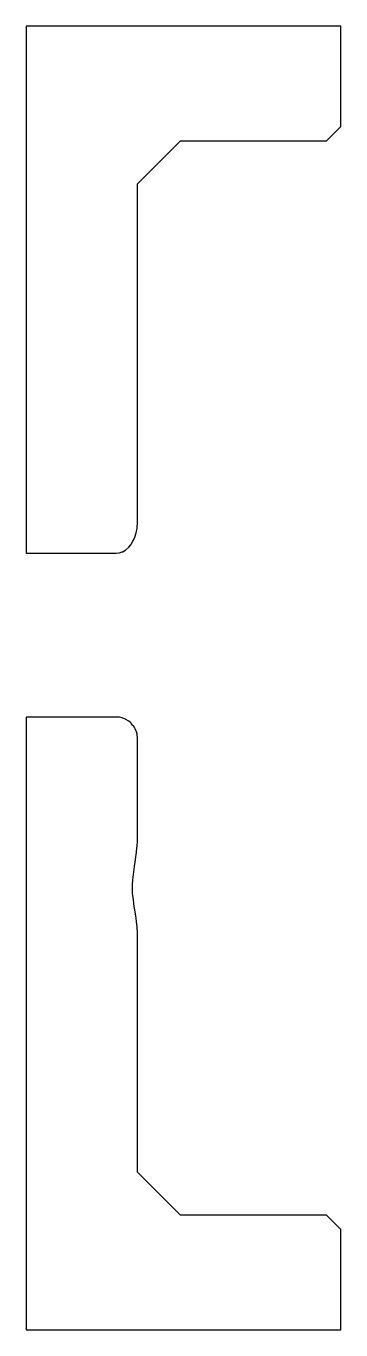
# Model space of a CAD drawing. Header units: metres. Extents: x 0 to 47.5, y 0 to 45.5.
# Drawn here: x 36.5 to 47.5, y 0 to 45.5 of the extents above.
import ezdxf

# ---------------------------------------------------------------- set-up
doc = ezdxf.new("R2010")
doc.units = ezdxf.units.M

msp = doc.modelspace()

# ---------------------------------------------------------------- linework, layer by layer
for p, q in [((47.5, 45.5), (36.5, 45.5)), ((36.5, 45.5), (36.5, 27.104)), ((47.5, 42), (47.5, 45.5)), ((47, 41.5), (47.5, 42)), ((40.3959, 40), (41.8959, 41.5)), ((41.8959, 41.5), (47, 41.5)), ((40.3959, 28.2014), (40.3959, 40)), ((40.3142, 27.7032), (40.3473, 27.8204)), ((40.3473, 27.8204), (40.3592, 27.8623)), ((40.3592, 27.8623), (40.3791, 27.9836)), ((40.3791, 27.9836), (40.3867, 28.0297)), ((40.3867, 28.0297), (40.3933, 28.152)), ((40.3933, 28.152), (40.3959, 28.2014)), ((39.9864, 27.2236), (40.0868, 27.3136)), ((40.0868, 27.3136), (40.1554, 27.3994)), ((40.1554, 27.3994), (40.1762, 27.4254)), ((40.1762, 27.4254), (40.2342, 27.5247)), ((40.2342, 27.5247), (40.2527, 27.5564)), ((40.2527, 27.5564), (40.2987, 27.6662)), ((40.2987, 27.6662), (40.3142, 27.7032)), ((36.5, 27.104), (39.6459, 27.104)), ((39.6459, 27.104), (39.7384, 27.1147)), ((39.7384, 27.1147), (39.7632, 27.1175)), ((39.7632, 27.1175), (39.8531, 27.1491)), ((39.8531, 27.1491), (39.8777, 27.1577)), ((39.8777, 27.1577), (39.9626, 27.2092)), ((39.9626, 27.2092), (39.9864, 27.2236)), ((39.6459, 21.3876), (36.5, 21.3876)), ((36.5, 21.3876), (36.5, 0)), ((39.7486, 21.3795), (39.6459, 21.3876)), ((39.7632, 21.3784), (39.7486, 21.3795)), ((39.8623, 21.3546), (39.7632, 21.3784)), ((39.8777, 21.3509), (39.8623, 21.3546)), ((39.97, 21.3126), (39.8777, 21.3509)), ((39.9864, 21.3058), (39.97, 21.3126)), ((40.0695, 21.2548), (39.9864, 21.3058)), ((40.0868, 21.2443), (40.0695, 21.2548)), ((40.1587, 21.1828), (40.0868, 21.2443)), ((40.1762, 21.1678), (40.1587, 21.1828)), ((40.2356, 21.0982), (40.1762, 21.1678)), ((40.2527, 21.0782), (40.2356, 21.0982)), ((40.2987, 21.0031), (40.2527, 21.0782)), ((40.3142, 20.9778), (40.2987, 21.0031)), ((40.3466, 20.8995), (40.3142, 20.9778)), ((40.3592, 20.869), (40.3466, 20.8995)), ((40.3782, 20.7898), (40.3592, 20.869)), ((40.3867, 20.7545), (40.3782, 20.7898)), ((40.3928, 20.6764), (40.3867, 20.7545)), ((40.3959, 20.6371), (40.3928, 20.6764)), ((40.3959, 17.1421), (40.3959, 20.6371)), ((40.3623, 16.6909), (40.3867, 16.9002)), ((40.3867, 16.9002), (40.3923, 17.0472)), ((40.3923, 17.0472), (40.3959, 17.1421)), ((40.3142, 16.3265), (40.3504, 16.5888)), ((40.3504, 16.5888), (40.3592, 16.6522)), ((40.3592, 16.6522), (40.3623, 16.6909)), ((40.2527, 15.8878), (40.2832, 16.1752)), ((40.2832, 16.1752), (40.3142, 16.3265)), ((40.2219, 15.2443), (40.224, 15.5341)), ((40.224, 15.5341), (40.2252, 15.7026)), ((40.2252, 15.7026), (40.2527, 15.8878)), ((40.2355, 15.1432), (40.2219, 15.2443)), ((40.2527, 15.0147), (40.2355, 15.1432)), ((40.2657, 14.879), (40.2527, 15.0147)), ((40.2758, 14.7744), (40.2657, 14.879)), ((40.2989, 14.6559), (40.2758, 14.7744)), ((40.3142, 14.5772), (40.2989, 14.6559)), ((40.3301, 14.456), (40.3142, 14.5772)), ((40.3553, 14.2646), (40.3301, 14.456)), ((40.358, 14.2508), (40.3553, 14.2646)), ((40.3592, 14.2447), (40.358, 14.2508)), ((40.3774, 14.083), (40.3592, 14.2447)), ((40.3867, 14.0013), (40.3774, 14.083)), ((40.3901, 13.9096), (40.3867, 14.0013)), ((40.3959, 13.7517), (40.3901, 13.9096)), ((40.3959, 5.5), (40.3959, 13.7517)), ((41.8959, 4), (40.3959, 5.5)), ((47, 4), (41.8959, 4)), ((47.5, 3.5), (47, 4)), ((47.5, 0), (47.5, 3.5)), ((36.5, 0), (47.5, 0))]:
    msp.add_line(p, q)

doc.saveas('drawing.dxf')
